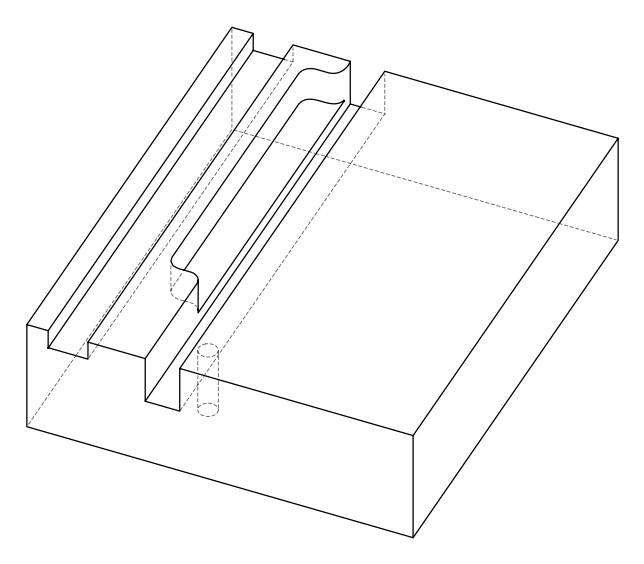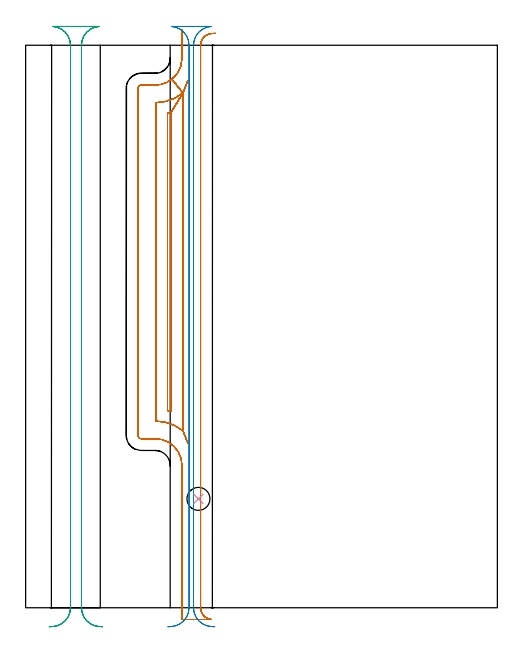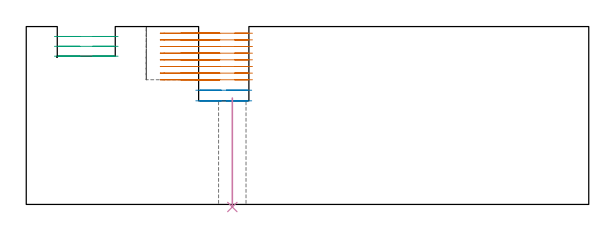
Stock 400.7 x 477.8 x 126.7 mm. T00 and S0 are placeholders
(PLAN: 4 operations, 2 tool changes, 48.7 min)
(1 MILL_OPEN_POCKET | POCKET_OPEN | UGT0201_094 | Follow Part, ap 5, ae 75% | 37.31 min | 1101646 mm3)
(2 MILL_RECTANGULAR_SLOT | SLOT_RECTANGULAR | UGT0201_004 | Follow Part, ap 8, ae 75% | 4.41 min | 256461 mm3)
(3 MILL_RECTANGULAR_SLOT_1 | SLOT_RECTANGULAR_1 | UGT0201_004 | Follow Part, ap 8, ae 75% | 6.64 min | 416280 mm3)
(4 INDEXABLE_INSERT_DRILL_THROUGH_HOLE_FROM_SOLID | STEP1HOLE | NXT0302_010 | 0.32 min | 21985 mm3)
(TOOL UGT0201_094 | End mill 20 mm | D20 FL38 Z4)
(TOOL UGT0201_004 | End Mill 32 mm | D32 FL53 Z6)
(TOOL NXT0302_010 | Index. Insert Drill 19.5mm [880-D1950L25-05] | D19.5 PA176 FL98 Z2)
(OP 1 MILL_OPEN_POCKET)
G17 G21 G94 G90
T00 M6
G54
G17 G0 G90 X132.8 Y490.8 S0 M3
G43 Z136.7 H0
Z121.962
G94 G1 Y487.8 F250.
Y466.7 F500.
G2 X124.25 Y448.95 R22.7
G1 X133.6 Y437.221
X123.6 Y420.95
G2 X120.5 Y420.148 R47.7
G1 Y167.452
G2 X123.6 Y166.65 R47.7
G1 Y420.95
X133.6 Y437.221
G2 X110.5 Y429.002 R37.7
G1 Y158.598
G2 X133.6 Y150.379 R37.7
G1 X137.802 Y139.785
X133.6 Y150.379
Y437.221
X137.802 Y447.815
X133.6 Y437.221
X124.25 Y448.95
G2 X110.1 Y444. R22.7
G1 X98.2
G3 X95.5 Y441.3 R2.7
G1 Y146.3
G3 X98.2 Y143.6 R2.7
G1 X110.1
G2 X132.8 Y120.9 R22.7
G1 Y-10.
X157.826
Y-9.97
G2 X148.6 Y0. R10.
G1 Y477.8
G2 X158.153 Y487.79 R10.
G1 X161.15 Y487.924 F250.
G0 X132.8 Y490.8 Z117.225
G1 Y487.8
Y466.7 F500.
G2 X124.25 Y448.95 R22.7
G1 X133.6 Y437.221
X123.6 Y420.95
G2 X120.5 Y420.148 R47.7
G1 Y167.452
G2 X123.6 Y166.65 R47.7
G1 Y420.95
X133.6 Y437.221
G2 X110.5 Y429.002 R37.7
G1 Y158.598
G2 X133.6 Y150.379 R37.7
G1 X137.802 Y139.785
X133.6 Y150.379
Y437.221
X137.802 Y447.815
X133.6 Y437.221
X124.25 Y448.95
G2 X110.1 Y444. R22.7
G1 X98.2
G3 X95.5 Y441.3 R2.7
G1 Y146.3
G3 X98.2 Y143.6 R2.7
G1 X110.1
G2 X132.8 Y120.9 R22.7
G1 Y-10.
X157.826
Y-9.97
G2 X148.6 Y0. R10.
G1 Y477.8
G2 X158.153 Y487.79 R10.
G1 X161.15 Y487.924 F250.
G0 X132.8 Y490.8 Z112.487
G1 Y487.8
Y466.7 F500.
G2 X124.25 Y448.95 R22.7
G1 X133.6 Y437.221
X123.6 Y420.95
G2 X120.5 Y420.148 R47.7
G1 Y167.452
G2 X123.6 Y166.65 R47.7
G1 Y420.95
X133.6 Y437.221
G2 X110.5 Y429.002 R37.7
G1 Y158.598
G2 X133.6 Y150.379 R37.7
G1 X137.802 Y139.785
X133.6 Y150.379
Y437.221
X137.802 Y447.815
X133.6 Y437.221
X124.25 Y448.95
G2 X110.1 Y444. R22.7
G1 X98.2
G3 X95.5 Y441.3 R2.7
G1 Y146.3
G3 X98.2 Y143.6 R2.7
G1 X110.1
G2 X132.8 Y120.9 R22.7
G1 Y-10.
X157.826
Y-9.97
G2 X148.6 Y0. R10.
G1 Y477.8
G2 X158.153 Y487.79 R10.
G1 X161.15 Y487.924 F250.
G0 X132.8 Y490.8 Z107.75
G1 Y487.8
Y466.7 F500.
G2 X124.25 Y448.95 R22.7
G1 X133.6 Y437.221
X123.6 Y420.95
G2 X120.5 Y420.148 R47.7
G1 Y167.452
G2 X123.6 Y166.65 R47.7
G1 Y420.95
X133.6 Y437.221
G2 X110.5 Y429.002 R37.7
G1 Y158.598
G2 X133.6 Y150.379 R37.7
G1 X137.802 Y139.785
X133.6 Y150.379
Y437.221
X137.802 Y447.815
X133.6 Y437.221
X124.25 Y448.95
G2 X110.1 Y444. R22.7
G1 X98.2
G3 X95.5 Y441.3 R2.7
G1 Y146.3
G3 X98.2 Y143.6 R2.7
G1 X110.1
G2 X132.8 Y120.9 R22.7
G1 Y-10.
X157.826
Y-9.97
G2 X148.6 Y0. R10.
G1 Y477.8
G2 X158.153 Y487.79 R10.
G1 X161.15 Y487.924 F250.
G0 X132.8 Y490.8 Z103.012
G1 Y487.8
Y466.7 F500.
G2 X124.25 Y448.95 R22.7
G1 X133.6 Y437.221
X123.6 Y420.95
G2 X120.5 Y420.148 R47.7
G1 Y167.452
G2 X123.6 Y166.65 R47.7
G1 Y420.95
X133.6 Y437.221
G2 X110.5 Y429.002 R37.7
G1 Y158.598
G2 X133.6 Y150.379 R37.7
G1 X137.802 Y139.785
X133.6 Y150.379
Y437.221
X137.802 Y447.815
X133.6 Y437.221
X124.25 Y448.95
G2 X110.1 Y444. R22.7
G1 X98.2
G3 X95.5 Y441.3 R2.7
G1 Y146.3
G3 X98.2 Y143.6 R2.7
G1 X110.1
G2 X132.8 Y120.9 R22.7
G1 Y-10.
X157.826
Y-9.97
G2 X148.6 Y0. R10.
G1 Y477.8
G2 X158.153 Y487.79 R10.
G1 X161.15 Y487.924 F250.
G0 X132.8 Y490.8 Z98.275
G1 Y487.8
Y466.7 F500.
G2 X124.25 Y448.95 R22.7
G1 X133.6 Y437.221
X123.6 Y420.95
G2 X120.5 Y420.148 R47.7
G1 Y167.452
G2 X123.6 Y166.65 R47.7
G1 Y420.95
X133.6 Y437.221
G2 X110.5 Y429.002 R37.7
G1 Y158.598
G2 X133.6 Y150.379 R37.7
G1 X137.802 Y139.785
X133.6 Y150.379
Y437.221
X137.802 Y447.815
X133.6 Y437.221
X124.25 Y448.95
G2 X110.1 Y444. R22.7
G1 X98.2
G3 X95.5 Y441.3 R2.7
G1 Y146.3
G3 X98.2 Y143.6 R2.7
G1 X110.1
G2 X132.8 Y120.9 R22.7
G1 Y-10.
X157.826
Y-9.97
G2 X148.6 Y0. R10.
G1 Y477.8
G2 X158.153 Y487.79 R10.
G1 X161.15 Y487.924 F250.
G0 X132.8 Y490.8 Z93.537
G1 Y487.8
Y466.7 F500.
G2 X124.25 Y448.95 R22.7
G1 X133.6 Y437.221
X123.6 Y420.95
G2 X120.5 Y420.148 R47.7
G1 Y167.452
G2 X123.6 Y166.65 R47.7
G1 Y420.95
X133.6 Y437.221
G2 X110.5 Y429.002 R37.7
G1 Y158.598
G2 X133.6 Y150.379 R37.7
G1 X137.802 Y139.785
X133.6 Y150.379
Y437.221
X137.802 Y447.815
X133.6 Y437.221
X124.25 Y448.95
G2 X110.1 Y444. R22.7
G1 X98.2
G3 X95.5 Y441.3 R2.7
G1 Y146.3
G3 X98.2 Y143.6 R2.7
G1 X110.1
G2 X132.8 Y120.9 R22.7
G1 Y-10.
X157.826
Y-9.97
G2 X148.6 Y0. R10.
G1 Y477.8
G2 X158.153 Y487.79 R10.
G1 X161.15 Y487.924 F250.
G0 X132.8 Y490.8 Z88.8
G1 Y487.8
Y466.7 F500.
G2 X124.25 Y448.95 R22.7
G1 X133.6 Y437.221
X123.6 Y420.95
G2 X120.5 Y420.148 R47.7
G1 Y167.452
G2 X123.6 Y166.65 R47.7
G1 Y420.95
X133.6 Y437.221
G2 X110.5 Y429.002 R37.7
G1 Y158.598
G2 X133.6 Y150.379 R37.7
G1 X137.802 Y139.785
X133.6 Y150.379
Y437.221
X137.802 Y447.815
X133.6 Y437.221
X124.25 Y448.95
G2 X110.1 Y444. R22.7
G1 X98.2
G3 X95.5 Y441.3 R2.7
G1 Y146.3
G3 X98.2 Y143.6 R2.7
G1 X110.1
G2 X132.8 Y120.9 R22.7
G1 Y-10.
X157.826
Y-9.97
G2 X148.6 Y0. R10.
G1 Y477.8
G2 X158.153 Y487.79 R10.
G1 X161.15 Y487.924 F250.
G0 Z136.7
M5
M2
(OP 2 MILL_RECTANGULAR_SLOT)
G17 G21 G94 G90
T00 M6
G54
G17 G0 G90 X160.615 Y-16.154 S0 M3
G43 Z136.7 H0
Z81.357
G94 G1 X157.621 Y-15.97 F250.
G2 X142.6 Y0. R16. F500.
G1 Y477.8
G2 X157.62 Y493.77 R16.
G1 Y493.8
X123.78
Y493.77
G2 X138.8 Y477.8 R16.
G1 Y0.
G2 X123.779 Y-15.97 R16.
G1 X120.785 Y-16.154 F250.
G0 X160.615 Z73.8
G1 X157.621 Y-15.97
G2 X142.6 Y0. R16. F500.
G1 Y477.8
G2 X157.62 Y493.77 R16.
G1 Y493.8
X123.78
Y493.77
G2 X138.8 Y477.8 R16.
G1 Y0.
G2 X123.779 Y-15.97 R16.
G1 X120.785 Y-16.154 F250.
G0 Z136.7
M5
M2
(OP 3 MILL_RECTANGULAR_SLOT_1)
G17 G21 G94 G90
T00 M6
G54
G17 G0 G90 X65.415 Y-16.154 S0 M3
G43 Z136.7 H0
Z119.667
G94 G1 X62.421 Y-15.97 F250.
G2 X47.4 Y0. R16. F500.
G1 Y477.8
G2 X62.42 Y493.77 R16.
G1 Y493.8
X23.08
Y493.77
G2 X38.1 Y477.8 R16.
G1 Y0.
G2 X23.079 Y-15.97 R16.
G1 X20.085 Y-16.154 F250.
G0 X65.415 Z112.633
G1 X62.421 Y-15.97
G2 X47.4 Y0. R16. F500.
G1 Y477.8
G2 X62.42 Y493.77 R16.
G1 Y493.8
X23.08
Y493.77
G2 X38.1 Y477.8 R16.
G1 Y0.
G2 X23.079 Y-15.97 R16.
G1 X20.085 Y-16.154 F250.
G0 X65.415 Z105.6
G1 X62.421 Y-15.97
G2 X47.4 Y0. R16. F500.
G1 Y477.8
G2 X62.42 Y493.77 R16.
G1 Y493.8
X23.08
Y493.77
G2 X38.1 Y477.8 R16.
G1 Y0.
G2 X23.079 Y-15.97 R16.
G1 X20.085 Y-16.154 F250.
G0 Z136.7
M5
M2
(OP 4 INDEXABLE_INSERT_DRILL_THROUGH_HOLE_FROM_SOLID)
G17 G21 G94 G90
T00 M6
G54
G17 G0 G90 X146.8 Y92.5 S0 M3
G43 Z136.7 H1
G94 G81 G98 Z-1.84 F250. R75.8
G80
M5
M2
